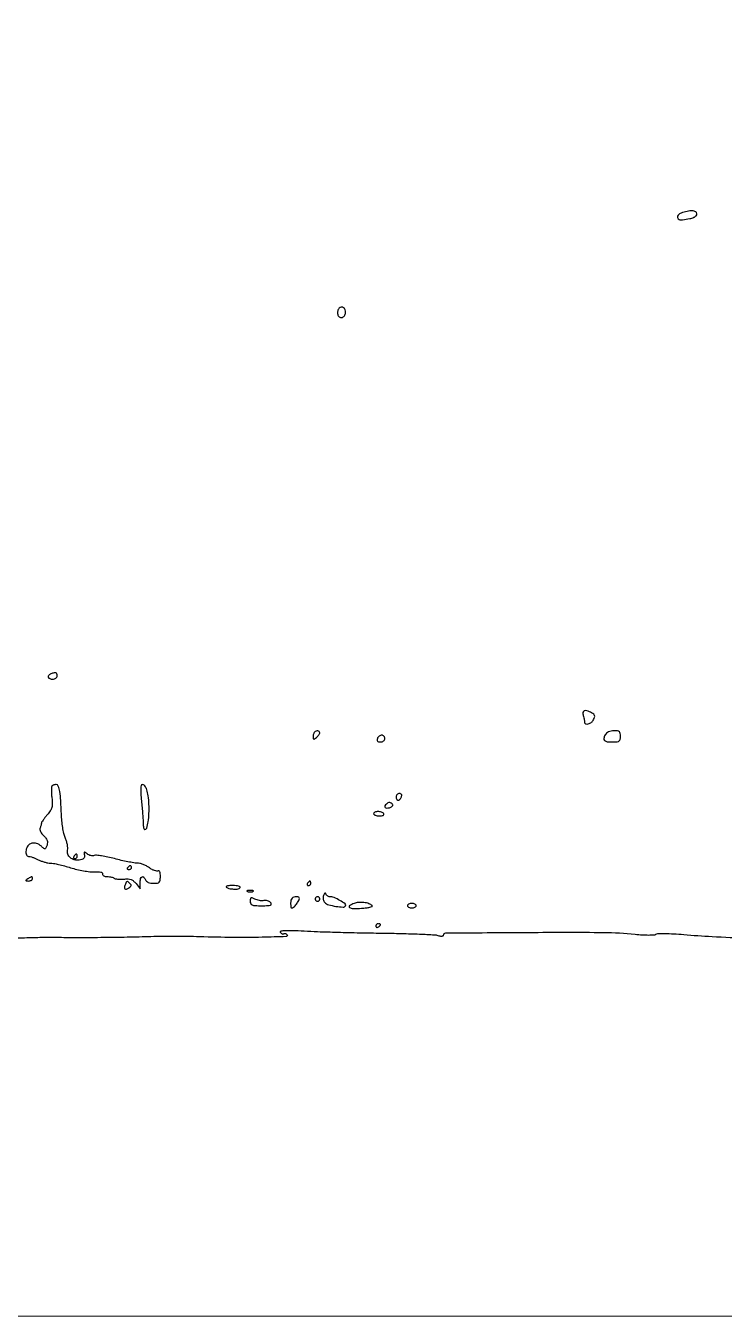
# Model space of a CAD drawing. Extents: x 0 to 4160, y 0 to 3120.
# Drawn here: x 1550 to 1861, y 0 to 575 of the extents above; entities that cross this region are included whole.
import ezdxf

# ---------------------------------------------------------------- set-up
doc = ezdxf.new("R2010")
doc.units = 0

msp = doc.modelspace()

# ---------------------------------------------------------------- linework, layer by layer
for points in [[(4159.499279, 606.274193, 0.000001), (4159.667734, 974.478125, 0.000057)], [(757.647081, 3119.740147, 0.000002), (520.492565, 3119.487217, 0.4139)], [(0, 0), (1964.75, 0.149832, 0.000016), (2717.930904, 0.232101, 0.000028), (3351.473438, 0.357111)], [(1871.972171, 168.404209, -0.003816), (1855.710761, 169.145484, -0.008028), (1843.099377, 170.020093, 0.00759), (1838.626809, 170.334205, 0.011313), (1834.707028, 170.460899, 0.007071), (1831.463967, 170.446447, 0.16181), (1830.599377, 170.141158, -0.154667), (1829.793991, 169.844085, -0.012147), (1827.480474, 169.792764, -0.015563), (1824.655296, 169.886699, -0.011083), (1821.5, 170.160394, 0.025898), (1807.403676, 170.963414, 0.002677), (1774.129767, 170.955638, 0.000386), (1737.029723, 170.719695, 0.412125), (1736.000004, 169.682612, -0.304127), (1735.828302, 169.426437, -0.088089), (1735.339064, 169.320055, -0.056791), (1734.612728, 169.374685, -0.031407), (1733.75, 169.596195, 0.066199), (1732.108765, 169.898097, 0.002155), (1725.404688, 170.202675, 0.0041), (1717.475728, 170.463569, 0.002834), (1708.5, 170.634339, -0.001873), (1698.859695, 170.799219, -0.001705), (1688.913334, 171.040551, -0.001705), (1680.021481, 171.316988, -0.005517), (1674.119861, 171.585835, 0.004685), (1668.66208, 171.843569, 0.02085), (1665.454084, 171.831136, 0.038592), (1663.660312, 171.6099, 0.522044), (1663.438959, 171.098766, 0.074578), (1663.770966, 170.706551, 0.08853), (1664.18595, 170.45618, 0.100662), (1664.617474, 170.384054, 0.130366), (1665, 170.5, -0.117181), (1665.376993, 170.625047, -0.100558), (1665.793158, 170.577624, -0.092847), (1666.184813, 170.364134, -0.08344), (1666.489919, 170.016312, -0.575931), (1666.073844, 169.239051, -0.002912), (1655.299709, 168.932864, -0.007971), (1642.522398, 168.847936, -0.004922), (1627.5, 169.135481, 0.004345), (1622.106553, 169.244949, 0.002721), (1615.79375, 169.283845, 0.002731), (1609.575887, 169.254354, 0.004978), (1604.5, 169.152011, -0.003197), (1593.854337, 168.899425, -0.002327), (1582.013734, 168.749345, -0.002323), (1570.938005, 168.711985, -0.006115), (1563, 168.819187, 0.011476), (1559.178253, 168.829828, 0.001802), (1551.653125, 168.650909, 0.002002), (1542.782348, 168.372442, 0.001746)]]:
    msp.add_lwpolyline(points, format="xyb")
for points in [[(1841.950448, 491.785966, 0.114921), (1840.63289, 490.916798, 0.24808), (1840.315353, 489.780359, 0.261116), (1841.07392, 488.92363, 0.120811), (1842.603744, 488.778149, 0.012786), (1845.75904, 489.323726, 0.051691), (1847.622073, 489.900185, 0.101333), (1848.636409, 490.602112, 0.193222), (1849, 491.507851, 0.290343), (1848.440598, 492.389987, 0.100605), (1846.909478, 492.764622, 0.063155), (1844.627923, 492.566286, 0.035379)], [(1689.6875, 449.354167, 0.139875), (1688.991789, 448.102924, 0.120414), (1689.00714, 446.593531, 0.150235), (1689.685979, 445.48154, 0.232753), (1690.75, 445.190371, 0.098819), (1691.418387, 445.462969, 0.081012), (1691.985938, 445.987389, 0.079116), (1692.367985, 446.677995, 0.087068), (1692.5, 447.430362, 0.098108), (1692.247627, 448.704185, 0.145948), (1691.536784, 449.581376, 0.185843), (1690.595341, 449.804219, 0.16403)], [(1561.25, 286.337719, 0.102952), (1560.249593, 285.669762, 0.27874), (1560.060165, 284.87234, 0.234902), (1560.692438, 284.22275, 0.084568), (1562, 284, 0.072314), (1562.769411, 284.111864, 0.08892), (1563.416667, 284.4375, 0.10214), (1563.846791, 284.924246, 0.130775), (1564, 285.5, 0.076163), (1563.860585, 286.409933, 0.247643), (1563.441029, 286.825992, 0.14628), (1562.666805, 286.830013, 0.02456)], [(1798.369714, 267.75, -0.007025), (1798.601554, 266.833587, -0.007754), (1798.799577, 265.940625, -0.007282), (1798.945571, 265.173885, -0.038866), (1798.986345, 264.75, 0.319833), (1799.484768, 264.076789, 0.153256), (1800.616395, 264.0652, 0.094432), (1802.002689, 264.790818, 0.102578), (1802.977529, 265.958013, 0.044621), (1803.42216, 267.003205, 0.152211), (1803.430146, 267.73395, 0.153019), (1803.021766, 268.337517, 0.045246), (1802.078454, 268.958013, 0.032883), (1800.023798, 269.889537, 0.170318), (1798.79612, 269.917183, 0.302126), (1798.238147, 269.211595, 0.086244)], [(1678.666667, 260.333333, 0.083131), (1678.410722, 259.974456, 0.037341), (1678.195833, 259.434865, 0.035634), (1678.049176, 258.817163, 0.04049), (1678, 258.210889, 0.044573), (1678.062941, 257.506248, 0.3239), (1678.29381, 257.284099, 0.191555), (1678.695361, 257.381875, 0.01884), (1679.5, 258, 0.031583), (1680.074049, 258.54111, 0.034151), (1680.559375, 259.136985, 0.036411), (1680.899069, 259.700558, 0.117955), (1681, 260.122445, 0.195112), (1680.766976, 260.696866, 0.179361), (1680.189466, 260.972341, 0.128407), (1679.404476, 260.841403, 0.091429)], [(1706.638374, 257.5, 0.086117), (1706.507681, 256.836898, 0.195231), (1706.68592, 256.367392, 0.155809), (1707.183769, 256.0868, 0.051069), (1708.031385, 256, 0.074555), (1708.783784, 256.112818, 0.088591), (1709.421897, 256.440489, 0.100732), (1709.848362, 256.927808, 0.130258), (1710, 257.5, 0.091732), (1709.894051, 258.07263, 0.095925), (1709.590803, 258.559375, 0.099462), (1709.13847, 258.885101, 0.106859), (1708.606989, 259, 0.096313), (1708.031441, 258.888097, 0.06686), (1707.454091, 258.559375, 0.064359), (1706.962529, 258.073431, 0.074185)], [(1808.070368, 259.131483, 0.074863), (1807.52566, 257.60111, 0.267864), (1807.850322, 256.656153, 0.155223), (1809.064238, 256.13081, 0.025116), (1811.666667, 256, 0.023837), (1813.514363, 256.088137, 0.137907), (1814.416667, 256.4375, 0.184255), (1814.865487, 257.14883, 0.049654), (1815, 258.5, 0.047488), (1814.874235, 259.821194, 0.171771), (1814.453518, 260.539194, 0.145246), (1813.62423, 260.901674, 0.030909), (1812.035184, 261, 0.046934), (1810.721786, 260.876442, 0.063286), (1809.587598, 260.50812, 0.071438), (1808.689572, 259.915855, 0.088663)], [(1561.726441, 236.393108, 0.179723), (1561.5141, 235.929801, 0.015312), (1561.456273, 234.600578, 0.018739), (1561.496526, 232.965893, 0.013391), (1561.658952, 231.143108, -0.02217), (1561.846661, 228.51569, -0.072647), (1561.642144, 226.7913, -0.080897), (1560.967648, 225.299127, -0.031942), (1559.600398, 223.5, 0.01021), (1558.605158, 222.302169, 0.014103), (1557.765233, 221.184963, 0.010648), (1557.119464, 220.231166, 0.143992), (1557.001221, 219.831787, -0.050951), (1556.964524, 219.478983, -0.01338), (1556.833567, 218.92521, -0.013446), (1556.649638, 218.299419, -0.013414), (1556.432199, 217.683909, 0.140122), (1556.369255, 216.970291, 0.059502), (1556.664172, 216.047452, 0.052262), (1557.239415, 215.071521, 0.045965), (1558.02724, 214.189249, -0.041342), (1558.982258, 213.139404, -0.079021), (1559.525163, 212.14037, -0.090859), (1559.688541, 211.120532, -0.071361), (1559.504475, 210.014101, -0.021132), (1559.04123, 208.743413, -0.250003), (1558.649278, 208.420587, -0.220499), (1558.128788, 208.545221, -0.016622), (1556.9919, 209.507331, 0.103642), (1554.870886, 210.74727, 0.144767), (1552.688295, 210.823549, 0.163719), (1550.999057, 209.723658, 0.139525), (1550.183578, 207.75, 0.032882), (1550.12302, 206.510557, 0.093956), (1550.297374, 205.668971, 0.152168), (1550.701777, 205.182626, 0.144777), (1551.319271, 205, -0.064826), (1552.066601, 204.902698, -0.018562), (1553.186217, 204.561185, -0.01835), (1554.432532, 204.077961, -0.018541), (1555.635693, 203.506161, 0.029698), (1556.915253, 202.932671, 0.021774), (1558.392985, 202.445537, 0.022137), (1559.837476, 202.106369, 0.044713), (1561, 201.99326, -0.044535), (1562.367932, 201.860655, -0.009857), (1564.675, 201.380098, -0.010171), (1567.328126, 200.715582, -0.009642), (1570, 199.932668, 0.018168), (1572.781926, 199.168758, 0.015458), (1575.765625, 198.561615, 0.015734), (1578.517309, 198.178424, 0.04179), (1580.5, 198.132081, -0.01895), (1582.255884, 198.171187, -0.057908), (1583.435288, 198.015417, -0.115731), (1584.08199, 197.680838, -0.274225), (1584.25, 197.186512, 0.204487), (1584.339523, 196.735034, 0.113971), (1584.758854, 196.348538, 0.080078), (1585.458279, 196.086951, 0.049561), (1586.333333, 196, -0.028018), (1587.279411, 195.946944, -0.02991), (1588.192839, 195.788411, -0.031325), (1588.954599, 195.557537, -0.107534), (1589.38697, 195.279696, 0.149512), (1589.879405, 195.017939, 0.024515), (1590.959883, 194.862668, 0.025109), (1592.29018, 194.804763, 0.019811), (1593.730076, 194.871515, -0.032137), (1595.620376, 194.912523, -0.07904), (1596.977666, 194.636943, -0.089459), (1598.080585, 193.981042, -0.050084), (1599.154204, 192.841819), (1600.955528, 190.5), (1600.977764, 193.25, -0.052119), (1601.18173, 195.059769, -0.221384), (1601.825874, 195.903395, -0.351428), (1602.623657, 195.747525, -0.084084), (1603.361626, 194.5, 0.136118), (1603.804388, 193.901561, 0.067387), (1604.626775, 193.421176, 0.056447), (1605.71884, 193.105577, 0.042163), (1606.968615, 193, 0.030088), (1608.687474, 193.103529, 0.168986), (1609.502258, 193.502279, 0.167376), (1609.897885, 194.322997, 0.029385), (1610, 196.059017, 0.027742), (1609.933819, 197.250879, 0.070335), (1609.718571, 198.089039, 0.14931), (1609.38937, 198.489334, 0.292893), (1608.993176, 198.495782, -0.187425), (1608.416531, 198.389048, -0.041533), (1607.430952, 198.662392, -0.037705), (1606.271983, 199.192427, -0.028624), (1605.088805, 199.936765, 0.036596), (1603.78771, 200.726649, 0.028573), (1602.274547, 201.393925, 0.029322), (1600.786092, 201.853659, 0.060309), (1599.577246, 202, -0.040752), (1598.117558, 202.119168, -0.008189), (1595.549741, 202.584561, -0.0086), (1592.572034, 203.228185, -0.007939), (1589.537333, 203.989996, 0.011854), (1586.578924, 204.70808, 0.015324), (1583.832058, 205.21863, 0.013065), (1581.540034, 205.511282, 0.117353), (1580.542981, 205.37812, -0.090965), (1579.826628, 205.244078, -0.056175), (1578.972265, 205.337302, -0.053933), (1578.117714, 205.628748, -0.064158), (1577.398368, 206.084347, 0.013763), (1576.503313, 206.786492, 0.267633), (1576.166875, 206.825241, 0.3292), (1576.012728, 206.559972, 0.018043), (1576.161103, 205.549034, -0.089915), (1576.163268, 204.670063, -0.158957), (1575.823906, 204.037123, -0.117808), (1575.084273, 203.604927, -0.038579), (1573.843163, 203.331076, -0.099495), (1571.652221, 203.458925, -0.115215), (1569.807967, 204.433277, -0.130681), (1568.738498, 206.011903, -0.148919), (1568.66592, 207.830479, 0.083607), (1568.751847, 208.79391, 0.026979), (1568.562835, 210.219481, 0.02605), (1568.177207, 211.810088, 0.026466), (1567.629883, 213.34339, -0.042336), (1567.030414, 215.207379, -0.015859), (1566.498409, 217.903448, -0.015579), (1566.101786, 220.891763, -0.018248), (1565.918029, 223.74532, 0.008614), (1565.641687, 229.876154, 0.028897), (1565.160387, 233.86607, 0.04356), (1564.491155, 236.333127, 0.314504), (1563.535824, 237, 0.044211), (1563.030894, 236.955266, 0.03674), (1562.508291, 236.821725, 0.038203), (1562.045165, 236.625924, 0.077413)], [(1601.561714, 229.75, -0.003788), (1601.853243, 226.772656, -0.003908), (1602.096383, 223.821875, -0.003778), (1602.267745, 221.262013, -0.016644), (1602.307069, 219.75, 0.026725), (1602.355738, 218.696238, 0.042282), (1602.521174, 217.807813, 0.051911), (1602.765641, 217.181882, 0.280724), (1603.064064, 217, 0.334607), (1603.910225, 217.637656, 0.02893), (1604.541456, 220.442443, 0.030257), (1604.920578, 224.109221, 0.021698), (1604.917053, 228.230506, 0.021473), (1604.587391, 232.00217, 0.051295), (1603.940235, 234.733791, 0.080285), (1603.025043, 236.427712, 0.232883), (1601.862981, 237, 0.356437), (1601.414785, 236.633992, 0.03994), (1601.243562, 235.230147, 0.027822), (1601.274672, 233.023796, 0.008863)], [(1715, 231.5, 0.057609), (1715.066322, 230.926285, 0.076852), (1715.262322, 230.440625, 0.095748), (1715.552359, 230.115158, 0.164455), (1715.893011, 230, 0.13875), (1716.276919, 230.108626, 0.061199), (1716.692784, 230.440625, 0.053891), (1717.075237, 230.926204, 0.048303), (1717.361626, 231.5, 0.075244), (1717.496694, 232.114961, 0.151899), (1717.382077, 232.592642, 0.166113), (1717.027855, 232.893789, 0.094119), (1716.468615, 233, 0.10122), (1715.908181, 232.885371, 0.098432), (1715.431406, 232.559375, 0.097416), (1715.112001, 232.072505, 0.096899)], [(1705, 224, 0.230178), (1705.186221, 223.616918, 0.073461), (1705.751711, 223.29375, 0.055981), (1706.579009, 223.073066, 0.037227), (1707.559017, 223, 0.035659), (1708.520664, 223.068671, 0.083483), (1709.205217, 223.287316, 0.1651), (1709.521766, 223.615199, 0.253782), (1709.5, 224, 0.111412), (1709.123976, 224.383556, 0.050262), (1708.49335, 224.70625, 0.046318), (1707.729296, 224.925923, 0.046881), (1706.940983, 225, 0.049547), (1706.198222, 224.926216, 0.069539), (1705.570164, 224.70625, 0.089706), (1705.147465, 224.381787, 0.186414)], [(1710.666667, 228.333333, 0.078037), (1710.037334, 227.469535, 0.297473), (1710.103516, 226.837863, 0.23287), (1710.766593, 226.533324, 0.057247), (1711.988753, 226.70731, 0.047293), (1712.710675, 226.971073, 0.082294), (1713.232402, 227.334963, 0.124503), (1713.477599, 227.735052, 0.21724), (1713.429736, 228.11369, 0.103058), (1712.862586, 228.711644, 0.132547), (1712.151862, 228.965361, 0.1269), (1711.38631, 228.831486, 0.090199)], [(1571.5, 205, 0.082592), (1571.343488, 204.6179, 0.161196), (1571.3746, 204.29375, 0.182303), (1571.586039, 204.078288, 0.108972), (1571.940983, 204, 0.093332), (1572.345238, 204.076123, 0.09642), (1572.688914, 204.29375, 0.099167), (1572.918938, 204.618444, 0.105053), (1573, 205, 0.042167), (1572.967655, 205.382849, 0.061769), (1572.870461, 205.70625, 0.081139), (1572.727648, 205.92554, 0.210953), (1572.559017, 206, 0.151918), (1572.34829, 205.934461, 0.038439), (1572.066025, 205.70625, 0.035638), (1571.768994, 205.382774, 0.029505)], [(1551, 195, 0.011213), (1550.169589, 194.436556, 0.309569), (1550.083458, 194.201904, 0.327416), (1550.271084, 194.047261, 0.011938), (1551.25, 194.015313, 0.055234), (1551.919445, 194.083567, 0.075283), (1552.485938, 194.298248, 0.095191), (1552.865757, 194.619685, 0.17131), (1553, 195, 0.042895), (1552.938046, 195.720828, 0.364836), (1552.707705, 195.914708, 0.137048), (1552.26282, 195.790433, 0.007234)], [(1597, 200, -0.105053), (1596.918938, 199.618444, -0.099167), (1596.688914, 199.29375, -0.09642), (1596.345238, 199.076123, -0.093332), (1595.940983, 199, -0.108972), (1595.586039, 199.078288, -0.182303), (1595.3746, 199.29375, -0.161196), (1595.343488, 199.6179, -0.082592), (1595.5, 200, -0.029505), (1595.768994, 200.382774, -0.035638), (1596.066025, 200.70625, -0.038439), (1596.34829, 200.934461, -0.151918), (1596.559017, 201, -0.210953), (1596.727648, 200.92554, -0.081139), (1596.870461, 200.70625, -0.061769), (1596.967655, 200.382849, -0.042167)], [(1594.409244, 192.624089, 0.039769), (1594.002521, 191.24561, 0.253429), (1594.203297, 190.570311, 0.294228), (1594.839215, 190.432713, 0.048629), (1596.020601, 191.012732, 0.04649), (1596.694892, 191.521604, 0.179862), (1596.930789, 191.979768, 0.181023), (1596.809399, 192.478819, 0.04719), (1596.274423, 193.125577, 0.04679), (1595.637657, 193.653144, 0.218645), (1595.179833, 193.730724, 0.199297), (1594.79429, 193.433906, 0.038733)], [(1639.331733, 191.334933, 0.14429), (1640.522835, 190.686091, 0.042414), (1642.609189, 190.418803, 0.04072), (1644.648139, 190.497857, 0.228106), (1645.543204, 191.069905, 0.393866), (1645.472524, 191.42433, 0.084325), (1644.854758, 191.726785, 0.048109), (1643.781812, 191.934126, 0.023691), (1642.39235, 192, 0.016814), (1641.007576, 191.953419, 0.036697), (1639.95645, 191.804637, 0.069609), (1639.369175, 191.588289, 0.503017)], [(1675.5, 193, 0.082592), (1675.343488, 192.6179, 0.161196), (1675.3746, 192.29375, 0.182303), (1675.586039, 192.078288, 0.108972), (1675.940983, 192, 0.093332), (1676.345238, 192.076123, 0.09642), (1676.688914, 192.29375, 0.099167), (1676.918938, 192.618444, 0.105053), (1677, 193, 0.042167), (1676.967655, 193.382849, 0.061769), (1676.870461, 193.70625, 0.081139), (1676.727648, 193.92554, 0.210953), (1676.559017, 194, 0.151918), (1676.34829, 193.934461, 0.038439), (1676.066025, 193.70625, 0.035638), (1675.768994, 193.382774, 0.029505)], [(1648.75, 189.337719, 0.057986), (1649.320008, 189.181385, 0.037979), (1650, 189.12966, 0.037979), (1650.679992, 189.181385, 0.057986), (1651.25, 189.337719, 0.174857), (1651.459382, 189.525001, 0.447206), (1651.398438, 189.693942, 0.078554), (1650.89144, 189.810911, 0.017491), (1650, 189.842105, 0.017491), (1649.10856, 189.810911, 0.078554), (1648.601562, 189.693942, 0.447206), (1648.540618, 189.525001, 0.174857)], [(1650, 185.035184, 0.107877), (1650.234324, 183.961752, 0.193037), (1650.879236, 183.349327, 0.083782), (1652.212254, 183.063797, 0.01096), (1655.122445, 183, 0.007948), (1657.909319, 183.044301, 0.076913), (1659.068427, 183.261594, 0.338296), (1659.3621, 183.710288, 0.156212), (1659.085677, 184.396765, 0.08525), (1658.503948, 184.894743, 0.06138), (1657.720315, 185.240274, 0.060533), (1656.863436, 185.38892, 0.076807), (1656.065465, 185.306868, -0.067277), (1655.200572, 185.201327, -0.036714), (1654.133603, 185.293656, -0.035823), (1653.043707, 185.550375, -0.047148), (1652.102233, 185.945287, 0.021535), (1650.917798, 186.515003, 0.206313), (1650.370032, 186.514102, 0.262548), (1650.073677, 186.123234, 0.033818)], [(1668.666667, 186.333333, 0.148581), (1668.174668, 185.411806, 0.047331), (1668.016427, 183.847282, 0.048543), (1668.147519, 182.407499, 0.360216), (1668.639757, 182, 0.207371), (1669.361516, 182.312794, 0.022133), (1670.578251, 183.732256, 0.025189), (1671.661457, 185.268887, 0.131062), (1671.968197, 186.25, 0.312639), (1671.638828, 186.771122, 0.094251), (1670.672426, 186.98032, 0.076489), (1669.511683, 186.831583, 0.126994)], [(1679, 186, 0.099038), (1679.076342, 185.618362, 0.097945), (1679.29375, 185.29375, 0.097945), (1679.618362, 185.076342, 0.099038), (1680, 185, 0.099038), (1680.381638, 185.076342, 0.097945), (1680.70625, 185.29375, 0.097945), (1680.923658, 185.618362, 0.099038), (1681, 186, 0.099038), (1680.923658, 186.381638, 0.097945), (1680.70625, 186.70625, 0.097945), (1680.381638, 186.923658, 0.099038), (1680, 187, 0.099038), (1679.618362, 186.923658, 0.097945), (1679.29375, 186.70625, 0.097945), (1679.076342, 186.381638, 0.099038)], [(1682.646776, 187.521897, 0.067145), (1682.448185, 186.682511, 0.070231), (1682.483857, 185.833729, 0.07358), (1682.747326, 185.062338, 0.086582), (1683.213256, 184.447851, 0.117238), (1684.997902, 183.435726, 0.031603), (1688.196341, 182.722834, 0.026774), (1691.368147, 182.396318, 0.273066), (1692.492187, 182.987359, 0.395511), (1692.319663, 183.839821, 0.025298), (1689.976555, 185.332655, 0.031047), (1687.343759, 186.619433, 0.09845), (1685.429695, 187, -0.087009), (1684.916999, 187.089899, -0.069544), (1684.420236, 187.352335, -0.069524), (1684.014327, 187.741012, -0.086844), (1683.766854, 188.199438, 0.136747), (1683.550277, 188.520426, 0.322934), (1683.277833, 188.542462, 0.133754), (1682.964399, 188.213247, 0.032139)], [(1696.25, 183.990372, 0.050414), (1694.27817, 182.935726, 0.540105), (1694.286826, 182.184342, 0.143193), (1695.836275, 181.731407, 0.015514), (1699.600199, 181.848438, 0.014802), (1701.691754, 182.040795, 0.0305), (1703.307118, 182.33857, 0.047062), (1704.292289, 182.684102, 0.526074), (1704.351562, 183.027675, 0.115327), (1702.888797, 183.911309, 0.048915), (1700.637129, 184.405438, 0.048161), (1698.228699, 184.458496, 0.079209)], [(1720, 183, 0.191087), (1720.151477, 182.618118, 0.088204), (1720.5875, 182.29375, 0.068025), (1721.234582, 182.073693, 0.048028), (1722, 182, 0.048028), (1722.765418, 182.073693, 0.068025), (1723.4125, 182.29375, 0.088204), (1723.848523, 182.618118, 0.191087), (1724, 183, 0.191087), (1723.848523, 183.381882, 0.088204), (1723.4125, 183.70625, 0.068025), (1722.765418, 183.926307, 0.048028), (1722, 184, 0.048028), (1721.234582, 183.926307, 0.068025), (1720.5875, 183.70625, 0.088204), (1720.151477, 183.381882, 0.191087)], [(1706, 173.940983, 0.108972), (1706.078288, 173.586039, 0.182303), (1706.29375, 173.3746, 0.161196), (1706.6179, 173.343488, 0.082592), (1707, 173.5, 0.029505), (1707.382774, 173.768994, 0.035638), (1707.70625, 174.066025, 0.038439), (1707.934461, 174.34829, 0.151918), (1708, 174.559017, 0.210953), (1707.92554, 174.727648, 0.081139), (1707.70625, 174.870461, 0.061769), (1707.382849, 174.967655, 0.042167), (1707, 175, 0.105053), (1706.618444, 174.918938, 0.099167), (1706.29375, 174.688914, 0.09642), (1706.076123, 174.345238, 0.093332)]]:
    msp.add_lwpolyline(points, format="xyb", close=True)

doc.saveas('drawing.dxf')
